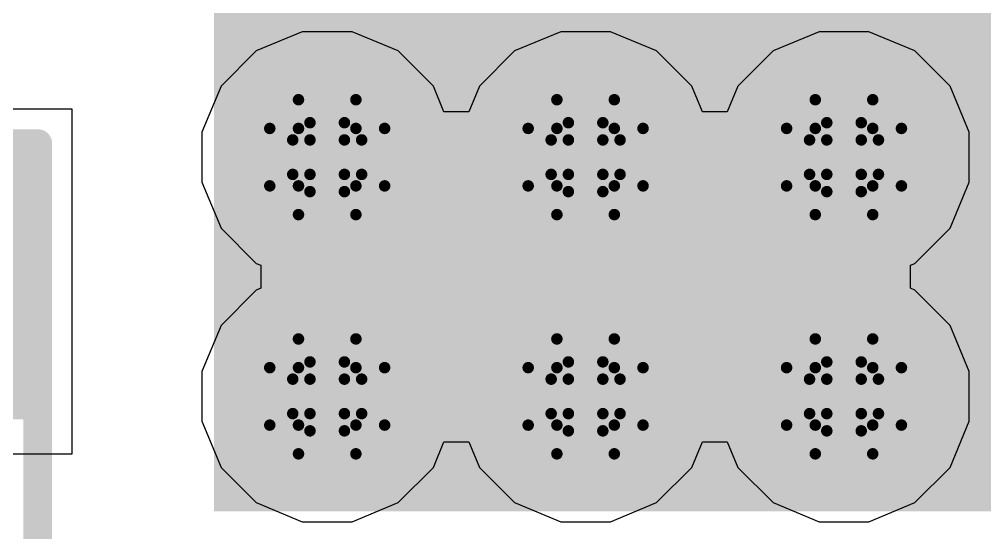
# Model space of a CAD drawing. Header units: inches. Extents: x -3 to 5259, y -3 to 5282.
# Drawn here: x 37.821 to 42.092, y 1.881 to 4.151 of the extents above; entities that cross this region are included whole.
import ezdxf

# ---------------------------------------------------------------- set-up
doc = ezdxf.new("R2010")
doc.units = ezdxf.units.IN
for name, color, linetype in [('Bottom Layer', 5, 'Continuous'), ('Drill Drawing', 1, 'Continuous'), ('Layer 1', 16, 'Continuous'), ('Layer 2', 76, 'Continuous'), ('Top Layer', 1, 'Continuous'), ('Top Overlay', 2, 'Continuous'), ('Top Paste', 8, 'Continuous'), ('Top Solder', 216, 'Continuous'), ('Via Holes', 16, 'Continuous')]:
    doc.layers.add(name, color=color, linetype=linetype)

# ---------------------------------------------------------------- blocks, each defined once
blk = doc.blocks.new('RES_0805_157')
at = {"layer": 'Top Layer'}
for points in [[(-1.524, 0.635), (-0.508, 0.635), (-0.508, -0.635), (-1.524, -0.635)], [(0.508, 0.635), (1.524, 0.635), (1.524, -0.635), (0.508, -0.635)]]:
    blk.add_hatch(color=1, dxfattribs=at).paths.add_polyline_path(points)
at = {"layer": 'Top Paste'}
for points in [[(-1.524, 0.635), (-0.508, 0.635), (-0.508, -0.635), (-1.524, -0.635)], [(0.508, 0.635), (1.524, 0.635), (1.524, -0.635), (0.508, -0.635)]]:
    blk.add_hatch(color=8, dxfattribs=at).paths.add_polyline_path(points)
at = {"layer": 'Top Solder'}
for points in [[(-1.6256, 0.7366), (-0.4064, 0.7366), (-0.4064, -0.7366), (-1.6256, -0.7366)], [(0.4064, 0.7366), (1.6256, 0.7366), (1.6256, -0.7366), (0.4064, -0.7366)]]:
    blk.add_hatch(color=216, dxfattribs=at).paths.add_polyline_path(points)
at = {"layer": 'Top Overlay'}
for points in [[(1.6256, 0.7366, 0.127, 0.127, 0), (-1.6256, 0.7366, 0.127, 0.127, 0)], [(-1.6256, -0.7366, 0.127, 0.127, 0), (-1.6256, 0.7366, 0.127, 0.127, 0)], [(1.6256, -0.7366, 0.127, 0.127, 0), (1.6256, 0.7366, 0.127, 0.127, 0)], [(1.6256, -0.7366, 0.127, 0.127, 0), (-1.6256, -0.7366, 0.127, 0.127, 0)]]:
    blk.add_lwpolyline(points, format="xyseb", dxfattribs=at)
for points in [[(-1.65735, 0.7366, 0.0635, 0.0635, 1), (-1.59385, 0.7366, 0.0635, 0.0635, 1)], [(-1.65735, 0.7366, 0.0635, 0.0635, 1), (-1.59385, 0.7366, 0.0635, 0.0635, 1)], [(1.59385, 0.7366, 0.0635, 0.0635, 1), (1.65735, 0.7366, 0.0635, 0.0635, 1)], [(1.59385, 0.7366, 0.0635, 0.0635, 1), (1.65735, 0.7366, 0.0635, 0.0635, 1)], [(-1.65735, -0.7366, 0.0635, 0.0635, 1), (-1.59385, -0.7366, 0.0635, 0.0635, 1)], [(-1.65735, -0.7366, 0.0635, 0.0635, 1), (-1.59385, -0.7366, 0.0635, 0.0635, 1)], [(1.59385, -0.7366, 0.0635, 0.0635, 1), (1.65735, -0.7366, 0.0635, 0.0635, 1)], [(1.59385, -0.7366, 0.0635, 0.0635, 1), (1.65735, -0.7366, 0.0635, 0.0635, 1)]]:
    blk.add_lwpolyline(points, format="xyseb", close=True, dxfattribs=at)

msp = doc.modelspace()

# ---------------------------------------------------------------- hatches: boundary and pattern name
at = {"layer": 'Bottom Layer'}
h = msp.add_hatch(color=5, dxfattribs=at)
edge = h.paths.add_edge_path()
edge.add_arc((39.1833, 3.5412), 0.3, 0, 360)
h = msp.add_hatch(color=5, dxfattribs=at)
edge = h.paths.add_edge_path()
edge.add_arc((40.3263, 3.5412), 0.3, 0, 360)
h = msp.add_hatch(color=5, dxfattribs=at)
edge = h.paths.add_edge_path()
edge.add_arc((41.4693, 3.5412), 0.3, 0, 360)
h = msp.add_hatch(color=5, dxfattribs=at)
edge = h.paths.add_edge_path()
edge.add_arc((39.1833, 2.4835), 0.3, 0, 360)
h = msp.add_hatch(color=5, dxfattribs=at)
edge = h.paths.add_edge_path()
edge.add_arc((40.3263, 2.4835), 0.3, 0, 360)
h = msp.add_hatch(color=5, dxfattribs=at)
edge = h.paths.add_edge_path()
edge.add_arc((41.4693, 2.4835), 0.3, 0, 360)
at = {"layer": 'Layer 1'}
h = msp.add_hatch(color=16, dxfattribs=at)
edge = h.paths.add_edge_path()
edge.add_arc((39.1833, 3.5412), 0.3, 0, 360)
h = msp.add_hatch(color=16, dxfattribs=at)
edge = h.paths.add_edge_path()
edge.add_arc((40.3263, 3.5412), 0.3, 0, 360)
h = msp.add_hatch(color=16, dxfattribs=at)
edge = h.paths.add_edge_path()
edge.add_arc((41.4693, 3.5412), 0.3, 0, 360)
h = msp.add_hatch(color=16, dxfattribs=at)
edge = h.paths.add_edge_path()
edge.add_arc((39.1833, 2.4835), 0.3, 0, 360)
h = msp.add_hatch(color=16, dxfattribs=at)
edge = h.paths.add_edge_path()
edge.add_arc((40.3263, 2.4835), 0.3, 0, 360)
h = msp.add_hatch(color=16, dxfattribs=at)
edge = h.paths.add_edge_path()
edge.add_arc((41.4693, 2.4835), 0.3, 0, 360)
at = {"layer": 'Layer 2'}
h = msp.add_hatch(color=76, dxfattribs=at)
edge = h.paths.add_edge_path()
edge.add_arc((39.1833, 3.5412), 0.3, 0, 360)
h = msp.add_hatch(color=76, dxfattribs=at)
edge = h.paths.add_edge_path()
edge.add_arc((40.3263, 3.5412), 0.3, 0, 360)
h = msp.add_hatch(color=76, dxfattribs=at)
edge = h.paths.add_edge_path()
edge.add_arc((41.4693, 3.5412), 0.3, 0, 360)
h = msp.add_hatch(color=76, dxfattribs=at)
edge = h.paths.add_edge_path()
edge.add_arc((39.1833, 2.4835), 0.3, 0, 360)
h = msp.add_hatch(color=76, dxfattribs=at)
edge = h.paths.add_edge_path()
edge.add_arc((40.3263, 2.4835), 0.3, 0, 360)
h = msp.add_hatch(color=76, dxfattribs=at)
edge = h.paths.add_edge_path()
edge.add_arc((41.4693, 2.4835), 0.3, 0, 360)
at = {"layer": 'Top Layer'}
msp.add_hatch(color=1, dxfattribs=at).paths.add_polyline_path([(38.6826, 1.9755), (42.4325, 1.9755), (42.4325, 6.3508), (38.6826, 6.3508)])
h = msp.add_hatch(color=1, dxfattribs=at)
edge = h.paths.add_edge_path()
edge.add_arc((39.1833, 3.5412), 0.3, 0, 360)
h = msp.add_hatch(color=1, dxfattribs=at)
edge = h.paths.add_edge_path()
edge.add_arc((40.3263, 3.5412), 0.3, 0, 360)
h = msp.add_hatch(color=1, dxfattribs=at)
edge = h.paths.add_edge_path()
edge.add_arc((41.4693, 3.5412), 0.3, 0, 360)
h = msp.add_hatch(color=1, dxfattribs=at)
edge = h.paths.add_edge_path()
edge.add_arc((39.1833, 2.4835), 0.3, 0, 360)
h = msp.add_hatch(color=1, dxfattribs=at)
edge = h.paths.add_edge_path()
edge.add_arc((40.3263, 2.4835), 0.3, 0, 360)
h = msp.add_hatch(color=1, dxfattribs=at)
edge = h.paths.add_edge_path()
edge.add_arc((41.4693, 2.4835), 0.3, 0, 360)
at = {"layer": 'Via Holes'}
h = msp.add_hatch(color=7, dxfattribs=at)
edge = h.paths.add_edge_path()
edge.add_arc((39.1833, 3.5412), 0.15, 0, 360)
h = msp.add_hatch(color=7, dxfattribs=at)
edge = h.paths.add_edge_path()
edge.add_arc((40.3263, 3.5412), 0.15, 0, 360)
h = msp.add_hatch(color=7, dxfattribs=at)
edge = h.paths.add_edge_path()
edge.add_arc((41.4693, 3.5412), 0.15, 0, 360)
h = msp.add_hatch(color=7, dxfattribs=at)
edge = h.paths.add_edge_path()
edge.add_arc((39.1833, 2.4835), 0.15, 0, 360)
h = msp.add_hatch(color=7, dxfattribs=at)
edge = h.paths.add_edge_path()
edge.add_arc((40.3263, 2.4835), 0.15, 0, 360)
h = msp.add_hatch(color=7, dxfattribs=at)
edge = h.paths.add_edge_path()
edge.add_arc((41.4693, 2.4835), 0.15, 0, 360)

# ---------------------------------------------------------------- linework, layer by layer
at = {"layer": 'Drill Drawing'}
for points in [[(39.0563, 3.6682, 0.0508, 0.0508, 0), (39.0563, 3.7952, 0.0508, 0.0508, 0)], [(39.0563, 3.7952, 0.0508, 0.0508, 0), (39.3103, 3.7952, 0.0508, 0.0508, 0)], [(39.3103, 3.6682, 0.0508, 0.0508, 0), (39.3103, 3.7952, 0.0508, 0.0508, 0)], [(40.1993, 3.6682, 0.0508, 0.0508, 0), (40.1993, 3.7952, 0.0508, 0.0508, 0)], [(40.1993, 3.7952, 0.0508, 0.0508, 0), (40.4533, 3.7952, 0.0508, 0.0508, 0)], [(40.4533, 3.6682, 0.0508, 0.0508, 0), (40.4533, 3.7952, 0.0508, 0.0508, 0)], [(41.3423, 3.6682, 0.0508, 0.0508, 0), (41.3423, 3.7952, 0.0508, 0.0508, 0)], [(41.3423, 3.7952, 0.0508, 0.0508, 0), (41.5963, 3.7952, 0.0508, 0.0508, 0)], [(41.5963, 3.6682, 0.0508, 0.0508, 0), (41.5963, 3.7952, 0.0508, 0.0508, 0)], [(39.1071, 3.6174, 0.0508, 0.0508, 0), (39.1071, 3.6936, 0.0508, 0.0508, 0)], [(39.1071, 3.6936, 0.0508, 0.0508, 0), (39.2595, 3.6936, 0.0508, 0.0508, 0)], [(39.2595, 3.6174, 0.0508, 0.0508, 0), (39.2595, 3.6936, 0.0508, 0.0508, 0)], [(40.2501, 3.6174, 0.0508, 0.0508, 0), (40.2501, 3.6936, 0.0508, 0.0508, 0)], [(40.2501, 3.6936, 0.0508, 0.0508, 0), (40.4025, 3.6936, 0.0508, 0.0508, 0)], [(40.4025, 3.6174, 0.0508, 0.0508, 0), (40.4025, 3.6936, 0.0508, 0.0508, 0)], [(41.3931, 3.6174, 0.0508, 0.0508, 0), (41.3931, 3.6936, 0.0508, 0.0508, 0)], [(41.3931, 3.6936, 0.0508, 0.0508, 0), (41.5455, 3.6936, 0.0508, 0.0508, 0)], [(41.5455, 3.6174, 0.0508, 0.0508, 0), (41.5455, 3.6936, 0.0508, 0.0508, 0)], [(38.9293, 3.4142, 0.0508, 0.0508, 0), (38.9293, 3.6682, 0.0508, 0.0508, 0)], [(38.9293, 3.6682, 0.0508, 0.0508, 0), (39.0563, 3.6682, 0.0508, 0.0508, 0)], [(39.3103, 3.6682, 0.0508, 0.0508, 0), (39.4373, 3.6682, 0.0508, 0.0508, 0)], [(39.4373, 3.4142, 0.0508, 0.0508, 0), (39.4373, 3.6682, 0.0508, 0.0508, 0)], [(40.0723, 3.4142, 0.0508, 0.0508, 0), (40.0723, 3.6682, 0.0508, 0.0508, 0)], [(40.0723, 3.6682, 0.0508, 0.0508, 0), (40.1993, 3.6682, 0.0508, 0.0508, 0)], [(40.4533, 3.6682, 0.0508, 0.0508, 0), (40.5803, 3.6682, 0.0508, 0.0508, 0)], [(40.5803, 3.4142, 0.0508, 0.0508, 0), (40.5803, 3.6682, 0.0508, 0.0508, 0)], [(41.2153, 3.4142, 0.0508, 0.0508, 0), (41.2153, 3.6682, 0.0508, 0.0508, 0)], [(41.2153, 3.6682, 0.0508, 0.0508, 0), (41.3423, 3.6682, 0.0508, 0.0508, 0)], [(41.5963, 3.6682, 0.0508, 0.0508, 0), (41.7233, 3.6682, 0.0508, 0.0508, 0)], [(41.7233, 3.4142, 0.0508, 0.0508, 0), (41.7233, 3.6682, 0.0508, 0.0508, 0)], [(39.0309, 3.465, 0.0508, 0.0508, 0), (39.0309, 3.6174, 0.0508, 0.0508, 0)], [(39.0309, 3.6174, 0.0508, 0.0508, 0), (39.1071, 3.6174, 0.0508, 0.0508, 0)], [(39.2595, 3.6174, 0.0508, 0.0508, 0), (39.3357, 3.6174, 0.0508, 0.0508, 0)], [(39.3357, 3.465, 0.0508, 0.0508, 0), (39.3357, 3.6174, 0.0508, 0.0508, 0)], [(40.1739, 3.465, 0.0508, 0.0508, 0), (40.1739, 3.6174, 0.0508, 0.0508, 0)], [(40.1739, 3.6174, 0.0508, 0.0508, 0), (40.2501, 3.6174, 0.0508, 0.0508, 0)], [(40.4025, 3.6174, 0.0508, 0.0508, 0), (40.4787, 3.6174, 0.0508, 0.0508, 0)], [(40.4787, 3.465, 0.0508, 0.0508, 0), (40.4787, 3.6174, 0.0508, 0.0508, 0)], [(41.3169, 3.465, 0.0508, 0.0508, 0), (41.3169, 3.6174, 0.0508, 0.0508, 0)], [(41.3169, 3.6174, 0.0508, 0.0508, 0), (41.3931, 3.6174, 0.0508, 0.0508, 0)], [(41.5455, 3.6174, 0.0508, 0.0508, 0), (41.6217, 3.6174, 0.0508, 0.0508, 0)], [(41.6217, 3.465, 0.0508, 0.0508, 0), (41.6217, 3.6174, 0.0508, 0.0508, 0)], [(39.0309, 3.465, 0.0508, 0.0508, 0), (39.1071, 3.465, 0.0508, 0.0508, 0)], [(39.1071, 3.3888, 0.0508, 0.0508, 0), (39.1071, 3.465, 0.0508, 0.0508, 0)], [(39.2595, 3.465, 0.0508, 0.0508, 0), (39.3357, 3.465, 0.0508, 0.0508, 0)], [(39.2595, 3.3888, 0.0508, 0.0508, 0), (39.2595, 3.465, 0.0508, 0.0508, 0)], [(40.1739, 3.465, 0.0508, 0.0508, 0), (40.2501, 3.465, 0.0508, 0.0508, 0)], [(40.2501, 3.3888, 0.0508, 0.0508, 0), (40.2501, 3.465, 0.0508, 0.0508, 0)], [(40.4025, 3.465, 0.0508, 0.0508, 0), (40.4787, 3.465, 0.0508, 0.0508, 0)], [(40.4025, 3.3888, 0.0508, 0.0508, 0), (40.4025, 3.465, 0.0508, 0.0508, 0)], [(41.3169, 3.465, 0.0508, 0.0508, 0), (41.3931, 3.465, 0.0508, 0.0508, 0)], [(41.3931, 3.3888, 0.0508, 0.0508, 0), (41.3931, 3.465, 0.0508, 0.0508, 0)], [(41.5455, 3.465, 0.0508, 0.0508, 0), (41.6217, 3.465, 0.0508, 0.0508, 0)], [(41.5455, 3.3888, 0.0508, 0.0508, 0), (41.5455, 3.465, 0.0508, 0.0508, 0)], [(38.9293, 3.4142, 0.0508, 0.0508, 0), (39.0563, 3.4142, 0.0508, 0.0508, 0)], [(39.0563, 3.2872, 0.0508, 0.0508, 0), (39.0563, 3.4142, 0.0508, 0.0508, 0)], [(39.3103, 3.4142, 0.0508, 0.0508, 0), (39.4373, 3.4142, 0.0508, 0.0508, 0)], [(39.3103, 3.2872, 0.0508, 0.0508, 0), (39.3103, 3.4142, 0.0508, 0.0508, 0)], [(40.0723, 3.4142, 0.0508, 0.0508, 0), (40.1993, 3.4142, 0.0508, 0.0508, 0)], [(40.1993, 3.2872, 0.0508, 0.0508, 0), (40.1993, 3.4142, 0.0508, 0.0508, 0)], [(40.4533, 3.4142, 0.0508, 0.0508, 0), (40.5803, 3.4142, 0.0508, 0.0508, 0)], [(40.4533, 3.2872, 0.0508, 0.0508, 0), (40.4533, 3.4142, 0.0508, 0.0508, 0)], [(41.2153, 3.4142, 0.0508, 0.0508, 0), (41.3423, 3.4142, 0.0508, 0.0508, 0)], [(41.3423, 3.2872, 0.0508, 0.0508, 0), (41.3423, 3.4142, 0.0508, 0.0508, 0)], [(41.5963, 3.4142, 0.0508, 0.0508, 0), (41.7233, 3.4142, 0.0508, 0.0508, 0)], [(41.5963, 3.2872, 0.0508, 0.0508, 0), (41.5963, 3.4142, 0.0508, 0.0508, 0)], [(39.1071, 3.3888, 0.0508, 0.0508, 0), (39.2595, 3.3888, 0.0508, 0.0508, 0)], [(40.2501, 3.3888, 0.0508, 0.0508, 0), (40.4025, 3.3888, 0.0508, 0.0508, 0)], [(41.3931, 3.3888, 0.0508, 0.0508, 0), (41.5455, 3.3888, 0.0508, 0.0508, 0)], [(39.0563, 3.2872, 0.0508, 0.0508, 0), (39.3103, 3.2872, 0.0508, 0.0508, 0)], [(40.1993, 3.2872, 0.0508, 0.0508, 0), (40.4533, 3.2872, 0.0508, 0.0508, 0)], [(41.3423, 3.2872, 0.0508, 0.0508, 0), (41.5963, 3.2872, 0.0508, 0.0508, 0)], [(39.0563, 2.6105, 0.0508, 0.0508, 0), (39.0563, 2.7375, 0.0508, 0.0508, 0)], [(39.0563, 2.7375, 0.0508, 0.0508, 0), (39.3103, 2.7375, 0.0508, 0.0508, 0)], [(39.3103, 2.6105, 0.0508, 0.0508, 0), (39.3103, 2.7375, 0.0508, 0.0508, 0)], [(40.1993, 2.6105, 0.0508, 0.0508, 0), (40.1993, 2.7375, 0.0508, 0.0508, 0)], [(40.1993, 2.7375, 0.0508, 0.0508, 0), (40.4533, 2.7375, 0.0508, 0.0508, 0)], [(40.4533, 2.6105, 0.0508, 0.0508, 0), (40.4533, 2.7375, 0.0508, 0.0508, 0)], [(41.3423, 2.6105, 0.0508, 0.0508, 0), (41.3423, 2.7375, 0.0508, 0.0508, 0)], [(41.3423, 2.7375, 0.0508, 0.0508, 0), (41.5963, 2.7375, 0.0508, 0.0508, 0)], [(41.5963, 2.6105, 0.0508, 0.0508, 0), (41.5963, 2.7375, 0.0508, 0.0508, 0)], [(39.1071, 2.5597, 0.0508, 0.0508, 0), (39.1071, 2.6359, 0.0508, 0.0508, 0)], [(39.1071, 2.6359, 0.0508, 0.0508, 0), (39.2595, 2.6359, 0.0508, 0.0508, 0)], [(39.2595, 2.5597, 0.0508, 0.0508, 0), (39.2595, 2.6359, 0.0508, 0.0508, 0)], [(40.2501, 2.5597, 0.0508, 0.0508, 0), (40.2501, 2.6359, 0.0508, 0.0508, 0)], [(40.2501, 2.6359, 0.0508, 0.0508, 0), (40.4025, 2.6359, 0.0508, 0.0508, 0)], [(40.4025, 2.5597, 0.0508, 0.0508, 0), (40.4025, 2.6359, 0.0508, 0.0508, 0)], [(41.3931, 2.5597, 0.0508, 0.0508, 0), (41.3931, 2.6359, 0.0508, 0.0508, 0)], [(41.3931, 2.6359, 0.0508, 0.0508, 0), (41.5455, 2.6359, 0.0508, 0.0508, 0)], [(41.5455, 2.5597, 0.0508, 0.0508, 0), (41.5455, 2.6359, 0.0508, 0.0508, 0)], [(38.9293, 2.3565, 0.0508, 0.0508, 0), (38.9293, 2.6105, 0.0508, 0.0508, 0)], [(38.9293, 2.6105, 0.0508, 0.0508, 0), (39.0563, 2.6105, 0.0508, 0.0508, 0)], [(39.3103, 2.6105, 0.0508, 0.0508, 0), (39.4373, 2.6105, 0.0508, 0.0508, 0)], [(39.4373, 2.3565, 0.0508, 0.0508, 0), (39.4373, 2.6105, 0.0508, 0.0508, 0)], [(40.0723, 2.3565, 0.0508, 0.0508, 0), (40.0723, 2.6105, 0.0508, 0.0508, 0)], [(40.0723, 2.6105, 0.0508, 0.0508, 0), (40.1993, 2.6105, 0.0508, 0.0508, 0)], [(40.4533, 2.6105, 0.0508, 0.0508, 0), (40.5803, 2.6105, 0.0508, 0.0508, 0)], [(40.5803, 2.3565, 0.0508, 0.0508, 0), (40.5803, 2.6105, 0.0508, 0.0508, 0)], [(41.2153, 2.3565, 0.0508, 0.0508, 0), (41.2153, 2.6105, 0.0508, 0.0508, 0)], [(41.2153, 2.6105, 0.0508, 0.0508, 0), (41.3423, 2.6105, 0.0508, 0.0508, 0)], [(41.5963, 2.6105, 0.0508, 0.0508, 0), (41.7233, 2.6105, 0.0508, 0.0508, 0)], [(41.7233, 2.3565, 0.0508, 0.0508, 0), (41.7233, 2.6105, 0.0508, 0.0508, 0)], [(39.0309, 2.4073, 0.0508, 0.0508, 0), (39.0309, 2.5597, 0.0508, 0.0508, 0)], [(39.0309, 2.5597, 0.0508, 0.0508, 0), (39.1071, 2.5597, 0.0508, 0.0508, 0)], [(39.2595, 2.5597, 0.0508, 0.0508, 0), (39.3357, 2.5597, 0.0508, 0.0508, 0)], [(39.3357, 2.4073, 0.0508, 0.0508, 0), (39.3357, 2.5597, 0.0508, 0.0508, 0)], [(40.1739, 2.4073, 0.0508, 0.0508, 0), (40.1739, 2.5597, 0.0508, 0.0508, 0)], [(40.1739, 2.5597, 0.0508, 0.0508, 0), (40.2501, 2.5597, 0.0508, 0.0508, 0)], [(40.4025, 2.5597, 0.0508, 0.0508, 0), (40.4787, 2.5597, 0.0508, 0.0508, 0)], [(40.4787, 2.4073, 0.0508, 0.0508, 0), (40.4787, 2.5597, 0.0508, 0.0508, 0)], [(41.3169, 2.4073, 0.0508, 0.0508, 0), (41.3169, 2.5597, 0.0508, 0.0508, 0)], [(41.3169, 2.5597, 0.0508, 0.0508, 0), (41.3931, 2.5597, 0.0508, 0.0508, 0)], [(41.5455, 2.5597, 0.0508, 0.0508, 0), (41.6217, 2.5597, 0.0508, 0.0508, 0)], [(41.6217, 2.4073, 0.0508, 0.0508, 0), (41.6217, 2.5597, 0.0508, 0.0508, 0)], [(39.0309, 2.4073, 0.0508, 0.0508, 0), (39.1071, 2.4073, 0.0508, 0.0508, 0)], [(39.1071, 2.3311, 0.0508, 0.0508, 0), (39.1071, 2.4073, 0.0508, 0.0508, 0)], [(39.2595, 2.4073, 0.0508, 0.0508, 0), (39.3357, 2.4073, 0.0508, 0.0508, 0)], [(39.2595, 2.3311, 0.0508, 0.0508, 0), (39.2595, 2.4073, 0.0508, 0.0508, 0)], [(40.1739, 2.4073, 0.0508, 0.0508, 0), (40.2501, 2.4073, 0.0508, 0.0508, 0)], [(40.2501, 2.3311, 0.0508, 0.0508, 0), (40.2501, 2.4073, 0.0508, 0.0508, 0)], [(40.4025, 2.4073, 0.0508, 0.0508, 0), (40.4787, 2.4073, 0.0508, 0.0508, 0)], [(40.4025, 2.3311, 0.0508, 0.0508, 0), (40.4025, 2.4073, 0.0508, 0.0508, 0)], [(41.3169, 2.4073, 0.0508, 0.0508, 0), (41.3931, 2.4073, 0.0508, 0.0508, 0)], [(41.3931, 2.3311, 0.0508, 0.0508, 0), (41.3931, 2.4073, 0.0508, 0.0508, 0)], [(41.5455, 2.4073, 0.0508, 0.0508, 0), (41.6217, 2.4073, 0.0508, 0.0508, 0)], [(41.5455, 2.3311, 0.0508, 0.0508, 0), (41.5455, 2.4073, 0.0508, 0.0508, 0)], [(38.9293, 2.3565, 0.0508, 0.0508, 0), (39.0563, 2.3565, 0.0508, 0.0508, 0)], [(39.0563, 2.2295, 0.0508, 0.0508, 0), (39.0563, 2.3565, 0.0508, 0.0508, 0)], [(39.1071, 2.3311, 0.0508, 0.0508, 0), (39.2595, 2.3311, 0.0508, 0.0508, 0)], [(39.3103, 2.3565, 0.0508, 0.0508, 0), (39.4373, 2.3565, 0.0508, 0.0508, 0)], [(39.3103, 2.2295, 0.0508, 0.0508, 0), (39.3103, 2.3565, 0.0508, 0.0508, 0)], [(40.0723, 2.3565, 0.0508, 0.0508, 0), (40.1993, 2.3565, 0.0508, 0.0508, 0)], [(40.1993, 2.2295, 0.0508, 0.0508, 0), (40.1993, 2.3565, 0.0508, 0.0508, 0)], [(40.2501, 2.3311, 0.0508, 0.0508, 0), (40.4025, 2.3311, 0.0508, 0.0508, 0)], [(40.4533, 2.3565, 0.0508, 0.0508, 0), (40.5803, 2.3565, 0.0508, 0.0508, 0)], [(40.4533, 2.2295, 0.0508, 0.0508, 0), (40.4533, 2.3565, 0.0508, 0.0508, 0)], [(41.2153, 2.3565, 0.0508, 0.0508, 0), (41.3423, 2.3565, 0.0508, 0.0508, 0)], [(41.3423, 2.2295, 0.0508, 0.0508, 0), (41.3423, 2.3565, 0.0508, 0.0508, 0)], [(41.3931, 2.3311, 0.0508, 0.0508, 0), (41.5455, 2.3311, 0.0508, 0.0508, 0)], [(41.5963, 2.3565, 0.0508, 0.0508, 0), (41.7233, 2.3565, 0.0508, 0.0508, 0)], [(41.5963, 2.2295, 0.0508, 0.0508, 0), (41.5963, 2.3565, 0.0508, 0.0508, 0)], [(39.0563, 2.2295, 0.0508, 0.0508, 0), (39.3103, 2.2295, 0.0508, 0.0508, 0)], [(40.1993, 2.2295, 0.0508, 0.0508, 0), (40.4533, 2.2295, 0.0508, 0.0508, 0)], [(41.3423, 2.2295, 0.0508, 0.0508, 0), (41.5963, 2.2295, 0.0508, 0.0508, 0)]]:
    msp.add_lwpolyline(points, format="xyseb", dxfattribs=at)
for points in [[(39.0436, 3.7952, 0.0254, 0.0254, 1), (39.069, 3.7952, 0.0254, 0.0254, 1)], [(39.0436, 3.7952, 0.0254, 0.0254, 1), (39.069, 3.7952, 0.0254, 0.0254, 1)], [(39.2976, 3.7952, 0.0254, 0.0254, 1), (39.323, 3.7952, 0.0254, 0.0254, 1)], [(39.2976, 3.7952, 0.0254, 0.0254, 1), (39.323, 3.7952, 0.0254, 0.0254, 1)], [(40.1866, 3.7952, 0.0254, 0.0254, 1), (40.212, 3.7952, 0.0254, 0.0254, 1)], [(40.1866, 3.7952, 0.0254, 0.0254, 1), (40.212, 3.7952, 0.0254, 0.0254, 1)], [(40.4406, 3.7952, 0.0254, 0.0254, 1), (40.466, 3.7952, 0.0254, 0.0254, 1)], [(40.4406, 3.7952, 0.0254, 0.0254, 1), (40.466, 3.7952, 0.0254, 0.0254, 1)], [(41.3296, 3.7952, 0.0254, 0.0254, 1), (41.355, 3.7952, 0.0254, 0.0254, 1)], [(41.3296, 3.7952, 0.0254, 0.0254, 1), (41.355, 3.7952, 0.0254, 0.0254, 1)], [(41.5836, 3.7952, 0.0254, 0.0254, 1), (41.609, 3.7952, 0.0254, 0.0254, 1)], [(41.5836, 3.7952, 0.0254, 0.0254, 1), (41.609, 3.7952, 0.0254, 0.0254, 1)], [(39.0944, 3.6936, 0.0254, 0.0254, 1), (39.1198, 3.6936, 0.0254, 0.0254, 1)], [(39.0944, 3.6936, 0.0254, 0.0254, 1), (39.1198, 3.6936, 0.0254, 0.0254, 1)], [(39.2468, 3.6936, 0.0254, 0.0254, 1), (39.2722, 3.6936, 0.0254, 0.0254, 1)], [(39.2468, 3.6936, 0.0254, 0.0254, 1), (39.2722, 3.6936, 0.0254, 0.0254, 1)], [(40.2374, 3.6936, 0.0254, 0.0254, 1), (40.2628, 3.6936, 0.0254, 0.0254, 1)], [(40.2374, 3.6936, 0.0254, 0.0254, 1), (40.2628, 3.6936, 0.0254, 0.0254, 1)], [(40.3898, 3.6936, 0.0254, 0.0254, 1), (40.4152, 3.6936, 0.0254, 0.0254, 1)], [(40.3898, 3.6936, 0.0254, 0.0254, 1), (40.4152, 3.6936, 0.0254, 0.0254, 1)], [(41.3804, 3.6936, 0.0254, 0.0254, 1), (41.4058, 3.6936, 0.0254, 0.0254, 1)], [(41.3804, 3.6936, 0.0254, 0.0254, 1), (41.4058, 3.6936, 0.0254, 0.0254, 1)], [(41.5328, 3.6936, 0.0254, 0.0254, 1), (41.5582, 3.6936, 0.0254, 0.0254, 1)], [(41.5328, 3.6936, 0.0254, 0.0254, 1), (41.5582, 3.6936, 0.0254, 0.0254, 1)], [(38.9166, 3.6682, 0.0254, 0.0254, 1), (38.942, 3.6682, 0.0254, 0.0254, 1)], [(38.9166, 3.6682, 0.0254, 0.0254, 1), (38.942, 3.6682, 0.0254, 0.0254, 1)], [(39.0436, 3.6682, 0.0254, 0.0254, 1), (39.069, 3.6682, 0.0254, 0.0254, 1)], [(39.0436, 3.6682, 0.0254, 0.0254, 1), (39.069, 3.6682, 0.0254, 0.0254, 1)], [(39.2976, 3.6682, 0.0254, 0.0254, 1), (39.323, 3.6682, 0.0254, 0.0254, 1)], [(39.2976, 3.6682, 0.0254, 0.0254, 1), (39.323, 3.6682, 0.0254, 0.0254, 1)], [(39.4246, 3.6682, 0.0254, 0.0254, 1), (39.45, 3.6682, 0.0254, 0.0254, 1)], [(39.4246, 3.6682, 0.0254, 0.0254, 1), (39.45, 3.6682, 0.0254, 0.0254, 1)], [(40.0596, 3.6682, 0.0254, 0.0254, 1), (40.085, 3.6682, 0.0254, 0.0254, 1)], [(40.0596, 3.6682, 0.0254, 0.0254, 1), (40.085, 3.6682, 0.0254, 0.0254, 1)], [(40.1866, 3.6682, 0.0254, 0.0254, 1), (40.212, 3.6682, 0.0254, 0.0254, 1)], [(40.1866, 3.6682, 0.0254, 0.0254, 1), (40.212, 3.6682, 0.0254, 0.0254, 1)], [(40.4406, 3.6682, 0.0254, 0.0254, 1), (40.466, 3.6682, 0.0254, 0.0254, 1)], [(40.4406, 3.6682, 0.0254, 0.0254, 1), (40.466, 3.6682, 0.0254, 0.0254, 1)], [(40.5676, 3.6682, 0.0254, 0.0254, 1), (40.593, 3.6682, 0.0254, 0.0254, 1)], [(40.5676, 3.6682, 0.0254, 0.0254, 1), (40.593, 3.6682, 0.0254, 0.0254, 1)], [(41.2026, 3.6682, 0.0254, 0.0254, 1), (41.228, 3.6682, 0.0254, 0.0254, 1)], [(41.2026, 3.6682, 0.0254, 0.0254, 1), (41.228, 3.6682, 0.0254, 0.0254, 1)], [(41.3296, 3.6682, 0.0254, 0.0254, 1), (41.355, 3.6682, 0.0254, 0.0254, 1)], [(41.3296, 3.6682, 0.0254, 0.0254, 1), (41.355, 3.6682, 0.0254, 0.0254, 1)], [(41.5836, 3.6682, 0.0254, 0.0254, 1), (41.609, 3.6682, 0.0254, 0.0254, 1)], [(41.5836, 3.6682, 0.0254, 0.0254, 1), (41.609, 3.6682, 0.0254, 0.0254, 1)], [(41.7106, 3.6682, 0.0254, 0.0254, 1), (41.736, 3.6682, 0.0254, 0.0254, 1)], [(41.7106, 3.6682, 0.0254, 0.0254, 1), (41.736, 3.6682, 0.0254, 0.0254, 1)], [(39.0182, 3.6174, 0.0254, 0.0254, 1), (39.0436, 3.6174, 0.0254, 0.0254, 1)], [(39.0182, 3.6174, 0.0254, 0.0254, 1), (39.0436, 3.6174, 0.0254, 0.0254, 1)], [(39.0944, 3.6174, 0.0254, 0.0254, 1), (39.1198, 3.6174, 0.0254, 0.0254, 1)], [(39.0944, 3.6174, 0.0254, 0.0254, 1), (39.1198, 3.6174, 0.0254, 0.0254, 1)], [(39.2468, 3.6174, 0.0254, 0.0254, 1), (39.2722, 3.6174, 0.0254, 0.0254, 1)], [(39.2468, 3.6174, 0.0254, 0.0254, 1), (39.2722, 3.6174, 0.0254, 0.0254, 1)], [(39.323, 3.6174, 0.0254, 0.0254, 1), (39.3484, 3.6174, 0.0254, 0.0254, 1)], [(39.323, 3.6174, 0.0254, 0.0254, 1), (39.3484, 3.6174, 0.0254, 0.0254, 1)], [(40.1612, 3.6174, 0.0254, 0.0254, 1), (40.1866, 3.6174, 0.0254, 0.0254, 1)], [(40.1612, 3.6174, 0.0254, 0.0254, 1), (40.1866, 3.6174, 0.0254, 0.0254, 1)], [(40.2374, 3.6174, 0.0254, 0.0254, 1), (40.2628, 3.6174, 0.0254, 0.0254, 1)], [(40.2374, 3.6174, 0.0254, 0.0254, 1), (40.2628, 3.6174, 0.0254, 0.0254, 1)], [(40.3898, 3.6174, 0.0254, 0.0254, 1), (40.4152, 3.6174, 0.0254, 0.0254, 1)], [(40.3898, 3.6174, 0.0254, 0.0254, 1), (40.4152, 3.6174, 0.0254, 0.0254, 1)], [(40.466, 3.6174, 0.0254, 0.0254, 1), (40.4914, 3.6174, 0.0254, 0.0254, 1)], [(40.466, 3.6174, 0.0254, 0.0254, 1), (40.4914, 3.6174, 0.0254, 0.0254, 1)], [(41.3042, 3.6174, 0.0254, 0.0254, 1), (41.3296, 3.6174, 0.0254, 0.0254, 1)], [(41.3042, 3.6174, 0.0254, 0.0254, 1), (41.3296, 3.6174, 0.0254, 0.0254, 1)], [(41.3804, 3.6174, 0.0254, 0.0254, 1), (41.4058, 3.6174, 0.0254, 0.0254, 1)], [(41.3804, 3.6174, 0.0254, 0.0254, 1), (41.4058, 3.6174, 0.0254, 0.0254, 1)], [(41.5328, 3.6174, 0.0254, 0.0254, 1), (41.5582, 3.6174, 0.0254, 0.0254, 1)], [(41.5328, 3.6174, 0.0254, 0.0254, 1), (41.5582, 3.6174, 0.0254, 0.0254, 1)], [(41.609, 3.6174, 0.0254, 0.0254, 1), (41.6344, 3.6174, 0.0254, 0.0254, 1)], [(41.609, 3.6174, 0.0254, 0.0254, 1), (41.6344, 3.6174, 0.0254, 0.0254, 1)], [(39.0182, 3.465, 0.0254, 0.0254, 1), (39.0436, 3.465, 0.0254, 0.0254, 1)], [(39.0182, 3.465, 0.0254, 0.0254, 1), (39.0436, 3.465, 0.0254, 0.0254, 1)], [(39.0944, 3.465, 0.0254, 0.0254, 1), (39.1198, 3.465, 0.0254, 0.0254, 1)], [(39.0944, 3.465, 0.0254, 0.0254, 1), (39.1198, 3.465, 0.0254, 0.0254, 1)], [(39.2468, 3.465, 0.0254, 0.0254, 1), (39.2722, 3.465, 0.0254, 0.0254, 1)], [(39.2468, 3.465, 0.0254, 0.0254, 1), (39.2722, 3.465, 0.0254, 0.0254, 1)], [(39.323, 3.465, 0.0254, 0.0254, 1), (39.3484, 3.465, 0.0254, 0.0254, 1)], [(39.323, 3.465, 0.0254, 0.0254, 1), (39.3484, 3.465, 0.0254, 0.0254, 1)], [(40.1612, 3.465, 0.0254, 0.0254, 1), (40.1866, 3.465, 0.0254, 0.0254, 1)], [(40.1612, 3.465, 0.0254, 0.0254, 1), (40.1866, 3.465, 0.0254, 0.0254, 1)], [(40.2374, 3.465, 0.0254, 0.0254, 1), (40.2628, 3.465, 0.0254, 0.0254, 1)], [(40.2374, 3.465, 0.0254, 0.0254, 1), (40.2628, 3.465, 0.0254, 0.0254, 1)], [(40.3898, 3.465, 0.0254, 0.0254, 1), (40.4152, 3.465, 0.0254, 0.0254, 1)], [(40.3898, 3.465, 0.0254, 0.0254, 1), (40.4152, 3.465, 0.0254, 0.0254, 1)], [(40.466, 3.465, 0.0254, 0.0254, 1), (40.4914, 3.465, 0.0254, 0.0254, 1)], [(40.466, 3.465, 0.0254, 0.0254, 1), (40.4914, 3.465, 0.0254, 0.0254, 1)], [(41.3042, 3.465, 0.0254, 0.0254, 1), (41.3296, 3.465, 0.0254, 0.0254, 1)], [(41.3042, 3.465, 0.0254, 0.0254, 1), (41.3296, 3.465, 0.0254, 0.0254, 1)], [(41.3804, 3.465, 0.0254, 0.0254, 1), (41.4058, 3.465, 0.0254, 0.0254, 1)], [(41.3804, 3.465, 0.0254, 0.0254, 1), (41.4058, 3.465, 0.0254, 0.0254, 1)], [(41.5328, 3.465, 0.0254, 0.0254, 1), (41.5582, 3.465, 0.0254, 0.0254, 1)], [(41.5328, 3.465, 0.0254, 0.0254, 1), (41.5582, 3.465, 0.0254, 0.0254, 1)], [(41.609, 3.465, 0.0254, 0.0254, 1), (41.6344, 3.465, 0.0254, 0.0254, 1)], [(41.609, 3.465, 0.0254, 0.0254, 1), (41.6344, 3.465, 0.0254, 0.0254, 1)], [(38.9166, 3.4142, 0.0254, 0.0254, 1), (38.942, 3.4142, 0.0254, 0.0254, 1)], [(38.9166, 3.4142, 0.0254, 0.0254, 1), (38.942, 3.4142, 0.0254, 0.0254, 1)], [(39.0436, 3.4142, 0.0254, 0.0254, 1), (39.069, 3.4142, 0.0254, 0.0254, 1)], [(39.0436, 3.4142, 0.0254, 0.0254, 1), (39.069, 3.4142, 0.0254, 0.0254, 1)], [(39.2976, 3.4142, 0.0254, 0.0254, 1), (39.323, 3.4142, 0.0254, 0.0254, 1)], [(39.2976, 3.4142, 0.0254, 0.0254, 1), (39.323, 3.4142, 0.0254, 0.0254, 1)], [(39.4246, 3.4142, 0.0254, 0.0254, 1), (39.45, 3.4142, 0.0254, 0.0254, 1)], [(39.4246, 3.4142, 0.0254, 0.0254, 1), (39.45, 3.4142, 0.0254, 0.0254, 1)], [(40.0596, 3.4142, 0.0254, 0.0254, 1), (40.085, 3.4142, 0.0254, 0.0254, 1)], [(40.0596, 3.4142, 0.0254, 0.0254, 1), (40.085, 3.4142, 0.0254, 0.0254, 1)], [(40.1866, 3.4142, 0.0254, 0.0254, 1), (40.212, 3.4142, 0.0254, 0.0254, 1)], [(40.1866, 3.4142, 0.0254, 0.0254, 1), (40.212, 3.4142, 0.0254, 0.0254, 1)], [(40.4406, 3.4142, 0.0254, 0.0254, 1), (40.466, 3.4142, 0.0254, 0.0254, 1)], [(40.4406, 3.4142, 0.0254, 0.0254, 1), (40.466, 3.4142, 0.0254, 0.0254, 1)], [(40.5676, 3.4142, 0.0254, 0.0254, 1), (40.593, 3.4142, 0.0254, 0.0254, 1)], [(40.5676, 3.4142, 0.0254, 0.0254, 1), (40.593, 3.4142, 0.0254, 0.0254, 1)], [(41.2026, 3.4142, 0.0254, 0.0254, 1), (41.228, 3.4142, 0.0254, 0.0254, 1)], [(41.2026, 3.4142, 0.0254, 0.0254, 1), (41.228, 3.4142, 0.0254, 0.0254, 1)], [(41.3296, 3.4142, 0.0254, 0.0254, 1), (41.355, 3.4142, 0.0254, 0.0254, 1)], [(41.3296, 3.4142, 0.0254, 0.0254, 1), (41.355, 3.4142, 0.0254, 0.0254, 1)], [(41.5836, 3.4142, 0.0254, 0.0254, 1), (41.609, 3.4142, 0.0254, 0.0254, 1)], [(41.5836, 3.4142, 0.0254, 0.0254, 1), (41.609, 3.4142, 0.0254, 0.0254, 1)], [(41.7106, 3.4142, 0.0254, 0.0254, 1), (41.736, 3.4142, 0.0254, 0.0254, 1)], [(41.7106, 3.4142, 0.0254, 0.0254, 1), (41.736, 3.4142, 0.0254, 0.0254, 1)], [(39.0944, 3.3888, 0.0254, 0.0254, 1), (39.1198, 3.3888, 0.0254, 0.0254, 1)], [(39.0944, 3.3888, 0.0254, 0.0254, 1), (39.1198, 3.3888, 0.0254, 0.0254, 1)], [(39.2468, 3.3888, 0.0254, 0.0254, 1), (39.2722, 3.3888, 0.0254, 0.0254, 1)], [(39.2468, 3.3888, 0.0254, 0.0254, 1), (39.2722, 3.3888, 0.0254, 0.0254, 1)], [(40.2374, 3.3888, 0.0254, 0.0254, 1), (40.2628, 3.3888, 0.0254, 0.0254, 1)], [(40.2374, 3.3888, 0.0254, 0.0254, 1), (40.2628, 3.3888, 0.0254, 0.0254, 1)], [(40.3898, 3.3888, 0.0254, 0.0254, 1), (40.4152, 3.3888, 0.0254, 0.0254, 1)], [(40.3898, 3.3888, 0.0254, 0.0254, 1), (40.4152, 3.3888, 0.0254, 0.0254, 1)], [(41.3804, 3.3888, 0.0254, 0.0254, 1), (41.4058, 3.3888, 0.0254, 0.0254, 1)], [(41.3804, 3.3888, 0.0254, 0.0254, 1), (41.4058, 3.3888, 0.0254, 0.0254, 1)], [(41.5328, 3.3888, 0.0254, 0.0254, 1), (41.5582, 3.3888, 0.0254, 0.0254, 1)], [(41.5328, 3.3888, 0.0254, 0.0254, 1), (41.5582, 3.3888, 0.0254, 0.0254, 1)], [(39.0436, 3.2872, 0.0254, 0.0254, 1), (39.069, 3.2872, 0.0254, 0.0254, 1)], [(39.0436, 3.2872, 0.0254, 0.0254, 1), (39.069, 3.2872, 0.0254, 0.0254, 1)], [(39.2976, 3.2872, 0.0254, 0.0254, 1), (39.323, 3.2872, 0.0254, 0.0254, 1)], [(39.2976, 3.2872, 0.0254, 0.0254, 1), (39.323, 3.2872, 0.0254, 0.0254, 1)], [(40.1866, 3.2872, 0.0254, 0.0254, 1), (40.212, 3.2872, 0.0254, 0.0254, 1)], [(40.1866, 3.2872, 0.0254, 0.0254, 1), (40.212, 3.2872, 0.0254, 0.0254, 1)], [(40.4406, 3.2872, 0.0254, 0.0254, 1), (40.466, 3.2872, 0.0254, 0.0254, 1)], [(40.4406, 3.2872, 0.0254, 0.0254, 1), (40.466, 3.2872, 0.0254, 0.0254, 1)], [(41.3296, 3.2872, 0.0254, 0.0254, 1), (41.355, 3.2872, 0.0254, 0.0254, 1)], [(41.3296, 3.2872, 0.0254, 0.0254, 1), (41.355, 3.2872, 0.0254, 0.0254, 1)], [(41.5836, 3.2872, 0.0254, 0.0254, 1), (41.609, 3.2872, 0.0254, 0.0254, 1)], [(41.5836, 3.2872, 0.0254, 0.0254, 1), (41.609, 3.2872, 0.0254, 0.0254, 1)], [(39.0436, 2.7375, 0.0254, 0.0254, 1), (39.069, 2.7375, 0.0254, 0.0254, 1)], [(39.0436, 2.7375, 0.0254, 0.0254, 1), (39.069, 2.7375, 0.0254, 0.0254, 1)], [(39.2976, 2.7375, 0.0254, 0.0254, 1), (39.323, 2.7375, 0.0254, 0.0254, 1)], [(39.2976, 2.7375, 0.0254, 0.0254, 1), (39.323, 2.7375, 0.0254, 0.0254, 1)], [(40.1866, 2.7375, 0.0254, 0.0254, 1), (40.212, 2.7375, 0.0254, 0.0254, 1)], [(40.1866, 2.7375, 0.0254, 0.0254, 1), (40.212, 2.7375, 0.0254, 0.0254, 1)], [(40.4406, 2.7375, 0.0254, 0.0254, 1), (40.466, 2.7375, 0.0254, 0.0254, 1)], [(40.4406, 2.7375, 0.0254, 0.0254, 1), (40.466, 2.7375, 0.0254, 0.0254, 1)], [(41.3296, 2.7375, 0.0254, 0.0254, 1), (41.355, 2.7375, 0.0254, 0.0254, 1)], [(41.3296, 2.7375, 0.0254, 0.0254, 1), (41.355, 2.7375, 0.0254, 0.0254, 1)], [(41.5836, 2.7375, 0.0254, 0.0254, 1), (41.609, 2.7375, 0.0254, 0.0254, 1)], [(41.5836, 2.7375, 0.0254, 0.0254, 1), (41.609, 2.7375, 0.0254, 0.0254, 1)], [(39.0944, 2.6359, 0.0254, 0.0254, 1), (39.1198, 2.6359, 0.0254, 0.0254, 1)], [(39.0944, 2.6359, 0.0254, 0.0254, 1), (39.1198, 2.6359, 0.0254, 0.0254, 1)], [(39.2468, 2.6359, 0.0254, 0.0254, 1), (39.2722, 2.6359, 0.0254, 0.0254, 1)], [(39.2468, 2.6359, 0.0254, 0.0254, 1), (39.2722, 2.6359, 0.0254, 0.0254, 1)], [(40.2374, 2.6359, 0.0254, 0.0254, 1), (40.2628, 2.6359, 0.0254, 0.0254, 1)], [(40.2374, 2.6359, 0.0254, 0.0254, 1), (40.2628, 2.6359, 0.0254, 0.0254, 1)], [(40.3898, 2.6359, 0.0254, 0.0254, 1), (40.4152, 2.6359, 0.0254, 0.0254, 1)], [(40.3898, 2.6359, 0.0254, 0.0254, 1), (40.4152, 2.6359, 0.0254, 0.0254, 1)], [(41.3804, 2.6359, 0.0254, 0.0254, 1), (41.4058, 2.6359, 0.0254, 0.0254, 1)], [(41.3804, 2.6359, 0.0254, 0.0254, 1), (41.4058, 2.6359, 0.0254, 0.0254, 1)], [(41.5328, 2.6359, 0.0254, 0.0254, 1), (41.5582, 2.6359, 0.0254, 0.0254, 1)], [(41.5328, 2.6359, 0.0254, 0.0254, 1), (41.5582, 2.6359, 0.0254, 0.0254, 1)], [(38.9166, 2.6105, 0.0254, 0.0254, 1), (38.942, 2.6105, 0.0254, 0.0254, 1)], [(38.9166, 2.6105, 0.0254, 0.0254, 1), (38.942, 2.6105, 0.0254, 0.0254, 1)], [(39.0436, 2.6105, 0.0254, 0.0254, 1), (39.069, 2.6105, 0.0254, 0.0254, 1)], [(39.0436, 2.6105, 0.0254, 0.0254, 1), (39.069, 2.6105, 0.0254, 0.0254, 1)], [(39.2976, 2.6105, 0.0254, 0.0254, 1), (39.323, 2.6105, 0.0254, 0.0254, 1)], [(39.2976, 2.6105, 0.0254, 0.0254, 1), (39.323, 2.6105, 0.0254, 0.0254, 1)], [(39.4246, 2.6105, 0.0254, 0.0254, 1), (39.45, 2.6105, 0.0254, 0.0254, 1)], [(39.4246, 2.6105, 0.0254, 0.0254, 1), (39.45, 2.6105, 0.0254, 0.0254, 1)], [(40.0596, 2.6105, 0.0254, 0.0254, 1), (40.085, 2.6105, 0.0254, 0.0254, 1)], [(40.0596, 2.6105, 0.0254, 0.0254, 1), (40.085, 2.6105, 0.0254, 0.0254, 1)], [(40.1866, 2.6105, 0.0254, 0.0254, 1), (40.212, 2.6105, 0.0254, 0.0254, 1)], [(40.1866, 2.6105, 0.0254, 0.0254, 1), (40.212, 2.6105, 0.0254, 0.0254, 1)], [(40.4406, 2.6105, 0.0254, 0.0254, 1), (40.466, 2.6105, 0.0254, 0.0254, 1)], [(40.4406, 2.6105, 0.0254, 0.0254, 1), (40.466, 2.6105, 0.0254, 0.0254, 1)], [(40.5676, 2.6105, 0.0254, 0.0254, 1), (40.593, 2.6105, 0.0254, 0.0254, 1)], [(40.5676, 2.6105, 0.0254, 0.0254, 1), (40.593, 2.6105, 0.0254, 0.0254, 1)], [(41.2026, 2.6105, 0.0254, 0.0254, 1), (41.228, 2.6105, 0.0254, 0.0254, 1)], [(41.2026, 2.6105, 0.0254, 0.0254, 1), (41.228, 2.6105, 0.0254, 0.0254, 1)], [(41.3296, 2.6105, 0.0254, 0.0254, 1), (41.355, 2.6105, 0.0254, 0.0254, 1)], [(41.3296, 2.6105, 0.0254, 0.0254, 1), (41.355, 2.6105, 0.0254, 0.0254, 1)], [(41.5836, 2.6105, 0.0254, 0.0254, 1), (41.609, 2.6105, 0.0254, 0.0254, 1)], [(41.5836, 2.6105, 0.0254, 0.0254, 1), (41.609, 2.6105, 0.0254, 0.0254, 1)], [(41.7106, 2.6105, 0.0254, 0.0254, 1), (41.736, 2.6105, 0.0254, 0.0254, 1)], [(41.7106, 2.6105, 0.0254, 0.0254, 1), (41.736, 2.6105, 0.0254, 0.0254, 1)], [(39.0182, 2.5597, 0.0254, 0.0254, 1), (39.0436, 2.5597, 0.0254, 0.0254, 1)], [(39.0182, 2.5597, 0.0254, 0.0254, 1), (39.0436, 2.5597, 0.0254, 0.0254, 1)], [(39.0944, 2.5597, 0.0254, 0.0254, 1), (39.1198, 2.5597, 0.0254, 0.0254, 1)], [(39.0944, 2.5597, 0.0254, 0.0254, 1), (39.1198, 2.5597, 0.0254, 0.0254, 1)], [(39.2468, 2.5597, 0.0254, 0.0254, 1), (39.2722, 2.5597, 0.0254, 0.0254, 1)], [(39.2468, 2.5597, 0.0254, 0.0254, 1), (39.2722, 2.5597, 0.0254, 0.0254, 1)], [(39.323, 2.5597, 0.0254, 0.0254, 1), (39.3484, 2.5597, 0.0254, 0.0254, 1)], [(39.323, 2.5597, 0.0254, 0.0254, 1), (39.3484, 2.5597, 0.0254, 0.0254, 1)], [(40.1612, 2.5597, 0.0254, 0.0254, 1), (40.1866, 2.5597, 0.0254, 0.0254, 1)], [(40.1612, 2.5597, 0.0254, 0.0254, 1), (40.1866, 2.5597, 0.0254, 0.0254, 1)], [(40.2374, 2.5597, 0.0254, 0.0254, 1), (40.2628, 2.5597, 0.0254, 0.0254, 1)], [(40.2374, 2.5597, 0.0254, 0.0254, 1), (40.2628, 2.5597, 0.0254, 0.0254, 1)], [(40.3898, 2.5597, 0.0254, 0.0254, 1), (40.4152, 2.5597, 0.0254, 0.0254, 1)], [(40.3898, 2.5597, 0.0254, 0.0254, 1), (40.4152, 2.5597, 0.0254, 0.0254, 1)], [(40.466, 2.5597, 0.0254, 0.0254, 1), (40.4914, 2.5597, 0.0254, 0.0254, 1)], [(40.466, 2.5597, 0.0254, 0.0254, 1), (40.4914, 2.5597, 0.0254, 0.0254, 1)], [(41.3042, 2.5597, 0.0254, 0.0254, 1), (41.3296, 2.5597, 0.0254, 0.0254, 1)], [(41.3042, 2.5597, 0.0254, 0.0254, 1), (41.3296, 2.5597, 0.0254, 0.0254, 1)], [(41.3804, 2.5597, 0.0254, 0.0254, 1), (41.4058, 2.5597, 0.0254, 0.0254, 1)], [(41.3804, 2.5597, 0.0254, 0.0254, 1), (41.4058, 2.5597, 0.0254, 0.0254, 1)], [(41.5328, 2.5597, 0.0254, 0.0254, 1), (41.5582, 2.5597, 0.0254, 0.0254, 1)], [(41.5328, 2.5597, 0.0254, 0.0254, 1), (41.5582, 2.5597, 0.0254, 0.0254, 1)], [(41.609, 2.5597, 0.0254, 0.0254, 1), (41.6344, 2.5597, 0.0254, 0.0254, 1)], [(41.609, 2.5597, 0.0254, 0.0254, 1), (41.6344, 2.5597, 0.0254, 0.0254, 1)], [(39.0182, 2.4073, 0.0254, 0.0254, 1), (39.0436, 2.4073, 0.0254, 0.0254, 1)], [(39.0182, 2.4073, 0.0254, 0.0254, 1), (39.0436, 2.4073, 0.0254, 0.0254, 1)], [(39.0944, 2.4073, 0.0254, 0.0254, 1), (39.1198, 2.4073, 0.0254, 0.0254, 1)], [(39.0944, 2.4073, 0.0254, 0.0254, 1), (39.1198, 2.4073, 0.0254, 0.0254, 1)], [(39.2468, 2.4073, 0.0254, 0.0254, 1), (39.2722, 2.4073, 0.0254, 0.0254, 1)], [(39.2468, 2.4073, 0.0254, 0.0254, 1), (39.2722, 2.4073, 0.0254, 0.0254, 1)], [(39.323, 2.4073, 0.0254, 0.0254, 1), (39.3484, 2.4073, 0.0254, 0.0254, 1)], [(39.323, 2.4073, 0.0254, 0.0254, 1), (39.3484, 2.4073, 0.0254, 0.0254, 1)], [(40.1612, 2.4073, 0.0254, 0.0254, 1), (40.1866, 2.4073, 0.0254, 0.0254, 1)], [(40.1612, 2.4073, 0.0254, 0.0254, 1), (40.1866, 2.4073, 0.0254, 0.0254, 1)], [(40.2374, 2.4073, 0.0254, 0.0254, 1), (40.2628, 2.4073, 0.0254, 0.0254, 1)], [(40.2374, 2.4073, 0.0254, 0.0254, 1), (40.2628, 2.4073, 0.0254, 0.0254, 1)], [(40.3898, 2.4073, 0.0254, 0.0254, 1), (40.4152, 2.4073, 0.0254, 0.0254, 1)], [(40.3898, 2.4073, 0.0254, 0.0254, 1), (40.4152, 2.4073, 0.0254, 0.0254, 1)], [(40.466, 2.4073, 0.0254, 0.0254, 1), (40.4914, 2.4073, 0.0254, 0.0254, 1)], [(40.466, 2.4073, 0.0254, 0.0254, 1), (40.4914, 2.4073, 0.0254, 0.0254, 1)], [(41.3042, 2.4073, 0.0254, 0.0254, 1), (41.3296, 2.4073, 0.0254, 0.0254, 1)], [(41.3042, 2.4073, 0.0254, 0.0254, 1), (41.3296, 2.4073, 0.0254, 0.0254, 1)], [(41.3804, 2.4073, 0.0254, 0.0254, 1), (41.4058, 2.4073, 0.0254, 0.0254, 1)], [(41.3804, 2.4073, 0.0254, 0.0254, 1), (41.4058, 2.4073, 0.0254, 0.0254, 1)], [(41.5328, 2.4073, 0.0254, 0.0254, 1), (41.5582, 2.4073, 0.0254, 0.0254, 1)], [(41.5328, 2.4073, 0.0254, 0.0254, 1), (41.5582, 2.4073, 0.0254, 0.0254, 1)], [(41.609, 2.4073, 0.0254, 0.0254, 1), (41.6344, 2.4073, 0.0254, 0.0254, 1)], [(41.609, 2.4073, 0.0254, 0.0254, 1), (41.6344, 2.4073, 0.0254, 0.0254, 1)], [(38.9166, 2.3565, 0.0254, 0.0254, 1), (38.942, 2.3565, 0.0254, 0.0254, 1)], [(38.9166, 2.3565, 0.0254, 0.0254, 1), (38.942, 2.3565, 0.0254, 0.0254, 1)], [(39.0436, 2.3565, 0.0254, 0.0254, 1), (39.069, 2.3565, 0.0254, 0.0254, 1)], [(39.0436, 2.3565, 0.0254, 0.0254, 1), (39.069, 2.3565, 0.0254, 0.0254, 1)], [(39.0944, 2.3311, 0.0254, 0.0254, 1), (39.1198, 2.3311, 0.0254, 0.0254, 1)], [(39.0944, 2.3311, 0.0254, 0.0254, 1), (39.1198, 2.3311, 0.0254, 0.0254, 1)], [(39.2468, 2.3311, 0.0254, 0.0254, 1), (39.2722, 2.3311, 0.0254, 0.0254, 1)], [(39.2468, 2.3311, 0.0254, 0.0254, 1), (39.2722, 2.3311, 0.0254, 0.0254, 1)], [(39.2976, 2.3565, 0.0254, 0.0254, 1), (39.323, 2.3565, 0.0254, 0.0254, 1)], [(39.2976, 2.3565, 0.0254, 0.0254, 1), (39.323, 2.3565, 0.0254, 0.0254, 1)], [(39.4246, 2.3565, 0.0254, 0.0254, 1), (39.45, 2.3565, 0.0254, 0.0254, 1)], [(39.4246, 2.3565, 0.0254, 0.0254, 1), (39.45, 2.3565, 0.0254, 0.0254, 1)], [(40.0596, 2.3565, 0.0254, 0.0254, 1), (40.085, 2.3565, 0.0254, 0.0254, 1)], [(40.0596, 2.3565, 0.0254, 0.0254, 1), (40.085, 2.3565, 0.0254, 0.0254, 1)], [(40.1866, 2.3565, 0.0254, 0.0254, 1), (40.212, 2.3565, 0.0254, 0.0254, 1)], [(40.1866, 2.3565, 0.0254, 0.0254, 1), (40.212, 2.3565, 0.0254, 0.0254, 1)], [(40.2374, 2.3311, 0.0254, 0.0254, 1), (40.2628, 2.3311, 0.0254, 0.0254, 1)], [(40.2374, 2.3311, 0.0254, 0.0254, 1), (40.2628, 2.3311, 0.0254, 0.0254, 1)], [(40.3898, 2.3311, 0.0254, 0.0254, 1), (40.4152, 2.3311, 0.0254, 0.0254, 1)], [(40.3898, 2.3311, 0.0254, 0.0254, 1), (40.4152, 2.3311, 0.0254, 0.0254, 1)], [(40.4406, 2.3565, 0.0254, 0.0254, 1), (40.466, 2.3565, 0.0254, 0.0254, 1)], [(40.4406, 2.3565, 0.0254, 0.0254, 1), (40.466, 2.3565, 0.0254, 0.0254, 1)], [(40.5676, 2.3565, 0.0254, 0.0254, 1), (40.593, 2.3565, 0.0254, 0.0254, 1)], [(40.5676, 2.3565, 0.0254, 0.0254, 1), (40.593, 2.3565, 0.0254, 0.0254, 1)], [(41.2026, 2.3565, 0.0254, 0.0254, 1), (41.228, 2.3565, 0.0254, 0.0254, 1)], [(41.2026, 2.3565, 0.0254, 0.0254, 1), (41.228, 2.3565, 0.0254, 0.0254, 1)], [(41.3296, 2.3565, 0.0254, 0.0254, 1), (41.355, 2.3565, 0.0254, 0.0254, 1)], [(41.3296, 2.3565, 0.0254, 0.0254, 1), (41.355, 2.3565, 0.0254, 0.0254, 1)], [(41.3804, 2.3311, 0.0254, 0.0254, 1), (41.4058, 2.3311, 0.0254, 0.0254, 1)], [(41.3804, 2.3311, 0.0254, 0.0254, 1), (41.4058, 2.3311, 0.0254, 0.0254, 1)], [(41.5328, 2.3311, 0.0254, 0.0254, 1), (41.5582, 2.3311, 0.0254, 0.0254, 1)], [(41.5328, 2.3311, 0.0254, 0.0254, 1), (41.5582, 2.3311, 0.0254, 0.0254, 1)], [(41.5836, 2.3565, 0.0254, 0.0254, 1), (41.609, 2.3565, 0.0254, 0.0254, 1)], [(41.5836, 2.3565, 0.0254, 0.0254, 1), (41.609, 2.3565, 0.0254, 0.0254, 1)], [(41.7106, 2.3565, 0.0254, 0.0254, 1), (41.736, 2.3565, 0.0254, 0.0254, 1)], [(41.7106, 2.3565, 0.0254, 0.0254, 1), (41.736, 2.3565, 0.0254, 0.0254, 1)], [(39.0436, 2.2295, 0.0254, 0.0254, 1), (39.069, 2.2295, 0.0254, 0.0254, 1)], [(39.0436, 2.2295, 0.0254, 0.0254, 1), (39.069, 2.2295, 0.0254, 0.0254, 1)], [(39.2976, 2.2295, 0.0254, 0.0254, 1), (39.323, 2.2295, 0.0254, 0.0254, 1)], [(39.2976, 2.2295, 0.0254, 0.0254, 1), (39.323, 2.2295, 0.0254, 0.0254, 1)], [(40.1866, 2.2295, 0.0254, 0.0254, 1), (40.212, 2.2295, 0.0254, 0.0254, 1)], [(40.1866, 2.2295, 0.0254, 0.0254, 1), (40.212, 2.2295, 0.0254, 0.0254, 1)], [(40.4406, 2.2295, 0.0254, 0.0254, 1), (40.466, 2.2295, 0.0254, 0.0254, 1)], [(40.4406, 2.2295, 0.0254, 0.0254, 1), (40.466, 2.2295, 0.0254, 0.0254, 1)], [(41.3296, 2.2295, 0.0254, 0.0254, 1), (41.355, 2.2295, 0.0254, 0.0254, 1)], [(41.3296, 2.2295, 0.0254, 0.0254, 1), (41.355, 2.2295, 0.0254, 0.0254, 1)], [(41.5836, 2.2295, 0.0254, 0.0254, 1), (41.609, 2.2295, 0.0254, 0.0254, 1)], [(41.5836, 2.2295, 0.0254, 0.0254, 1), (41.609, 2.2295, 0.0254, 0.0254, 1)]]:
    msp.add_lwpolyline(points, format="xyseb", close=True, dxfattribs=at)
at = {"layer": 'Layer 2'}
for p, q in [((39.0731, 4.0952), (38.8695, 4.0108)), ((39.2935, 4.0952), (39.0731, 4.0952)), ((39.4971, 4.0108), (39.2935, 4.0952)), ((40.2161, 4.0952), (40.0125, 4.0108)), ((40.4365, 4.0952), (40.2161, 4.0952)), ((40.6401, 4.0108), (40.4365, 4.0952)), ((41.3591, 4.0952), (41.1555, 4.0108)), ((41.5795, 4.0952), (41.3591, 4.0952)), ((41.7831, 4.0108), (41.5795, 4.0952)), ((38.8695, 4.0108), (38.7136, 3.855)), ((39.6529, 3.855), (39.4971, 4.0108)), ((40.0125, 4.0108), (39.8566, 3.855)), ((40.7959, 3.855), (40.6401, 4.0108)), ((41.1555, 4.0108), (40.9996, 3.855)), ((41.9389, 3.855), (41.7831, 4.0108)), ((38.7136, 3.855), (38.6293, 3.6514)), ((39.6998, 3.7419), (39.6529, 3.855)), ((39.8566, 3.855), (39.8098, 3.7419)), ((40.8428, 3.7419), (40.7959, 3.855)), ((40.9996, 3.855), (40.9528, 3.7419)), ((42.0233, 3.6514), (41.9389, 3.855)), ((39.8098, 3.7419), (39.6998, 3.7419)), ((40.9528, 3.7419), (40.8428, 3.7419)), ((38.6293, 3.6514), (38.6293, 3.431)), ((42.0233, 3.431), (42.0233, 3.6514)), ((38.6293, 3.431), (38.7136, 3.2274)), ((41.9389, 3.2274), (42.0233, 3.431)), ((38.7136, 3.2274), (38.8695, 3.0715)), ((41.7831, 3.0715), (41.9389, 3.2274)), ((38.8695, 3.0715), (38.8897, 3.0631)), ((38.8897, 3.0631), (38.8897, 2.9615)), ((41.7629, 3.0631), (41.7831, 3.0715)), ((41.7629, 2.9615), (41.7629, 3.0631)), ((38.8695, 2.9532), (38.7136, 2.7973)), ((38.8897, 2.9615), (38.8695, 2.9532)), ((41.7831, 2.9532), (41.7629, 2.9615)), ((41.9389, 2.7973), (41.7831, 2.9532)), ((38.7136, 2.7973), (38.6293, 2.5937)), ((42.0233, 2.5937), (41.9389, 2.7973)), ((38.6293, 2.5937), (38.6293, 2.3733)), ((42.0233, 2.3733), (42.0233, 2.5937)), ((38.6293, 2.3733), (38.7136, 2.1697)), ((41.9389, 2.1697), (42.0233, 2.3733)), ((39.6529, 2.1697), (39.6998, 2.2828)), ((39.6998, 2.2828), (39.8098, 2.2828)), ((39.8098, 2.2828), (39.8566, 2.1697)), ((40.7959, 2.1697), (40.8428, 2.2828)), ((40.8428, 2.2828), (40.9528, 2.2828)), ((40.9528, 2.2828), (40.9996, 2.1697)), ((38.7136, 2.1697), (38.8695, 2.0138)), ((39.4971, 2.0138), (39.6529, 2.1697)), ((39.8566, 2.1697), (40.0125, 2.0138)), ((40.6401, 2.0138), (40.7959, 2.1697)), ((40.9996, 2.1697), (41.1555, 2.0138)), ((41.7831, 2.0138), (41.9389, 2.1697)), ((38.8695, 2.0138), (39.0731, 1.9295)), ((39.2935, 1.9295), (39.4971, 2.0138)), ((40.0125, 2.0138), (40.2161, 1.9295)), ((40.4365, 1.9295), (40.6401, 2.0138)), ((41.1555, 2.0138), (41.3591, 1.9295)), ((41.5795, 1.9295), (41.7831, 2.0138)), ((39.0731, 1.9295), (39.2935, 1.9295)), ((40.2161, 1.9295), (40.4365, 1.9295)), ((41.3591, 1.9295), (41.5795, 1.9295))]:
    msp.add_line(p, q, dxfattribs=at)
at = {"layer": 'Top Layer'}
for p, q in [((38.0555, 3.7535), (36.2775, 3.7535)), ((38.0555, 2.2295), (38.0555, 3.7535)), ((36.2811, 2.2295), (38.0555, 2.2295))]:
    msp.add_line(p, q, dxfattribs=at)
msp.add_lwpolyline([(41.4693, 3.5412, 0.381, 0.381, 0), (41.4693, 5.0165, 0.381, 0.381, 0)], format="xyseb", dxfattribs=at)
msp.add_lwpolyline([(41.374, 3.5412, 0.1905, 0.1905, 1), (41.5645, 3.5412, 0.1905, 0.1905, 1)], format="xyseb", close=True, dxfattribs=at)

# ---------------------------------------------------------------- block references
at = {"rotation": 270}
msp.add_blockref('RES_0805_157', (37.1665, 1.9755), dxfattribs=at)

doc.saveas('drawing.dxf')
